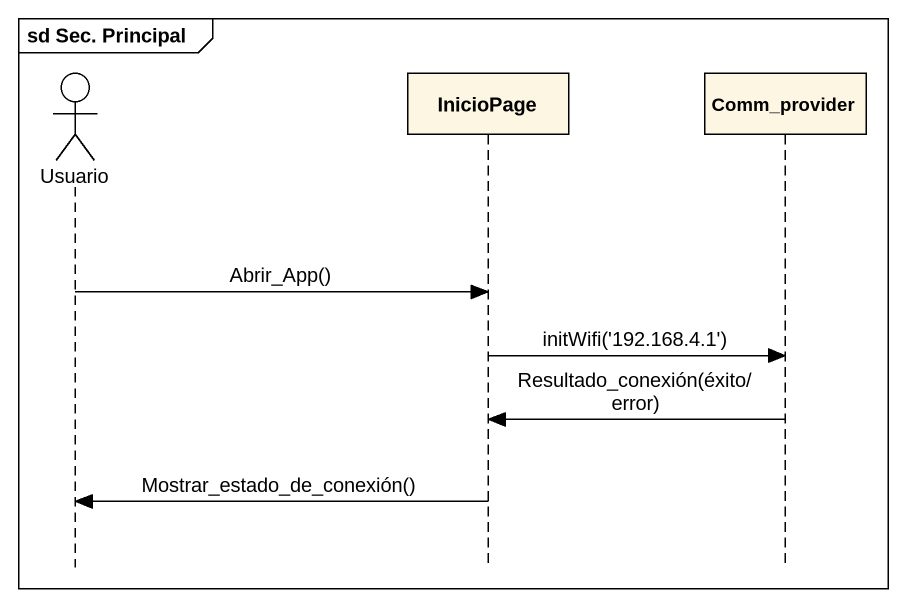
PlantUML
@startuml
mainframe sd Sec. Principal
hide footbox
actor Usuario
participant InicioPage
participant Comm_provider

Usuario -> InicioPage : Abrir_App()
InicioPage -> Comm_provider : initWifi('192.168.4.1')
Comm_provider -> InicioPage : Resultado_conexión(éxito/error)
InicioPage -> Usuario : Mostrar_estado_de_conexión()
@enduml
